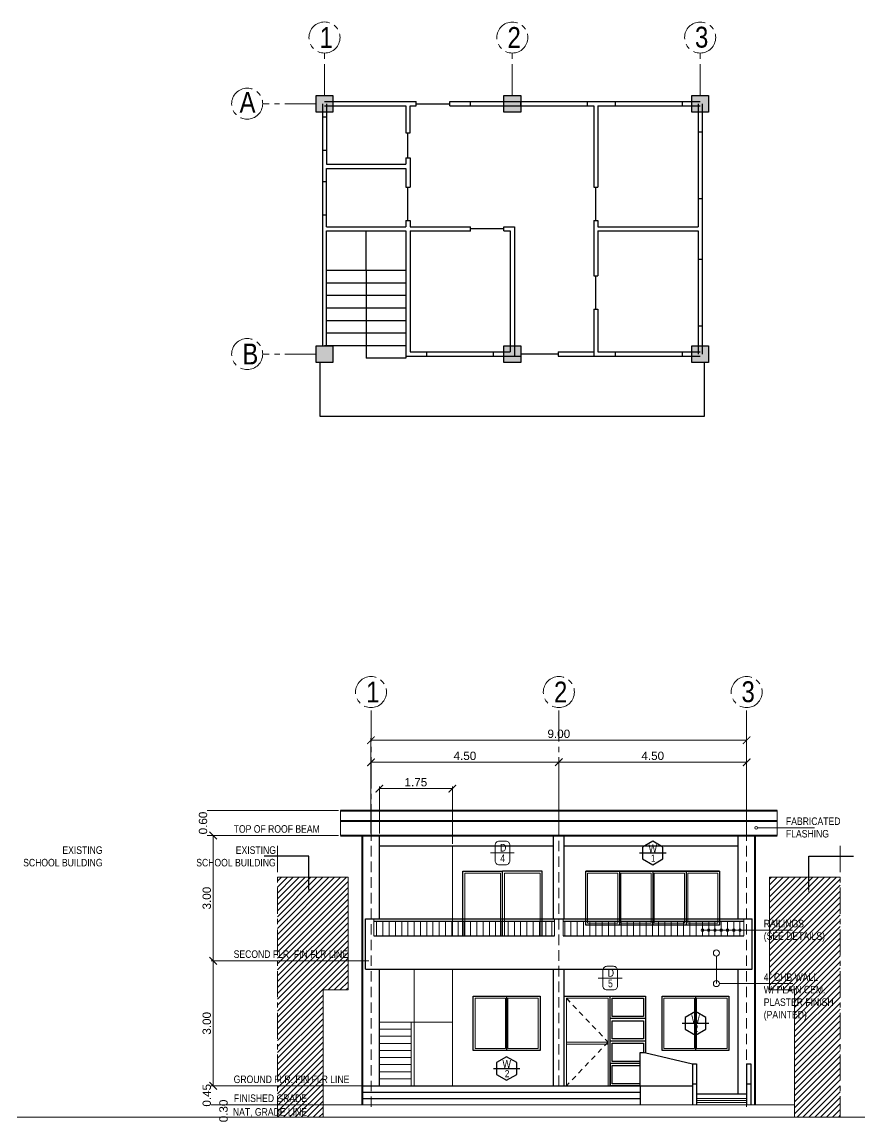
# Model space of a CAD drawing. Header units: metres. Extents: x -460 to 31334, y -1777 to 24987.
# Drawn here: x 45.47 to 65.55, y -829.57 to -803.21 of the extents above; entities that cross this region are included whole.
import ezdxf
from ezdxf import colors
from ezdxf.entities.mleader import LeaderData, LeaderLine
from ezdxf.math import Vec2, Vec3

# ---------------------------------------------------------------- set-up
doc = ezdxf.new("R2010")
doc.units = ezdxf.units.M
doc.header["$MEASUREMENT"] = 0
for name, pattern in [('CENTER', [2, 1.25, -0.25, 0.25, -0.25]), ('CENTER2', [1.125, 0.75, -0.125, 0.125, -0.125]), ('DASHED2', [0.375, 0.25, -0.125])]:
    doc.linetypes.add(name, pattern=pattern)
doc.layers.get('Defpoints').update_dxf_attribs({"color": 2})
for name, color, linetype in [('01 FURNITURE', 8, 'Continuous'), ('Anno_Door Sched', 1, 'Continuous'), ('Anno_Flr. Level', 1, 'Continuous'), ('Anno_Win&Dr Sched', 1, 'Continuous'), ('wall', 7, 'Continuous')]:
    doc.layers.add(name, color=color, linetype=linetype)
for name, color, linetype, lineweight in [('Arch_Door', 1, 'Continuous', 18), ('COLUMNS', 5, 'Continuous', 25), ('DIM', 8, 'Continuous', 5)]:
    doc.layers.add(name, color=color, linetype=linetype, lineweight=lineweight)
doc.styles.add('AN100', font='ARIALN.TTF', dxfattribs={"height": 0.25})
doc.styles.get("Standard").update_dxf_attribs({"font": 'arial.ttf'})
doc.dimstyles.new('elev', dxfattribs={"dimtxt": 0.2, "dimasz": 0.18, "dimexe": 0.05, "dimexo": 0.05, "dimgap": 0.05, "dimtad": 1, "dimzin": 0, "dimdsep": 46, "dimtxsty": 'Standard', "dimblk": 'ARCHTICK', "dimcen": 0.025, "dimclrd": 256, "dimclre": 256, "dimadec": 0, "dimazin": 0, "dimtfac": 1, "dimtix": 1, "dimtofl": 0, "dimtmove": 0, "dimatfit": 3, "dimldrblk": 'ARCHTICK', "dimfxl": 0.1, "dimtolj": 1, "dimtzin": 0, "dimlwd": -1, "dimlwe": -1, "dimarcsym": 0})

# ---------------------------------------------------------------- blocks, each defined once
blk = doc.blocks.new('_ArchTick')
at = {"color": 0, "linetype": 'ByBlock', "const_width": 0.15}
blk.add_lwpolyline([(-0.5, -0.5), (0.5, 0.5)], dxfattribs=at)
blk = doc.blocks.new('*D690')
at = {"layer": 'Defpoints', "color": 0, "transparency": 16777216}
for p in [(58.335, -820.951), (53.835, -822.708), (58.335, -822.708)]:
    blk.add_point(p, dxfattribs=at)
at = {"layer": 'DIM', "transparency": 16777216}
for p, q in [((53.835, -822.658), (53.835, -820.901)), ((58.335, -822.658), (58.335, -820.901)), ((53.835, -820.951), (58.335, -820.951))]:
    blk.add_line(p, q, dxfattribs=at)
at = {"layer": 'DIM', "transparency": 16777216, "xscale": 0.18, "yscale": 0.18, "zscale": 0.18, "rotation": 180}
blk.add_blockref('_ArchTick', (53.835, -820.951), dxfattribs=at)
at = {"layer": 'DIM', "transparency": 16777216, "xscale": 0.18, "yscale": 0.18, "zscale": 0.18}
blk.add_blockref('_ArchTick', (58.335, -820.951), dxfattribs=at)
at = {"layer": 'DIM', "color": 0, "lineweight": 9, "transparency": 16777216, "insert": (56.085, -820.799), "char_height": 0.2, "attachment_point": 5}
blk.add_mtext('\\A1;4.50', dxfattribs=at)
blk = doc.blocks.new('*D691')
at = {"layer": 'Defpoints', "color": 0, "transparency": 16777216}
for p in [(58.335, -820.951), (58.335, -822.708), (62.835, -822.708)]:
    blk.add_point(p, dxfattribs=at)
at = {"layer": 'DIM', "transparency": 16777216}
for p, q in [((58.335, -822.658), (58.335, -820.901)), ((62.835, -822.658), (62.835, -820.901)), ((62.835, -820.951), (58.335, -820.951))]:
    blk.add_line(p, q, dxfattribs=at)
at = {"layer": 'DIM', "transparency": 16777216, "xscale": 0.18, "yscale": 0.18, "zscale": 0.18, "rotation": 180}
blk.add_blockref('_ArchTick', (58.335, -820.951), dxfattribs=at)
at = {"layer": 'DIM', "transparency": 16777216, "xscale": 0.18, "yscale": 0.18, "zscale": 0.18}
blk.add_blockref('_ArchTick', (62.835, -820.951), dxfattribs=at)
at = {"layer": 'DIM', "color": 0, "lineweight": 9, "transparency": 16777216, "insert": (60.585, -820.799), "char_height": 0.2, "attachment_point": 5}
blk.add_mtext('\\A1;4.50', dxfattribs=at)
blk = doc.blocks.new('*D697')
at = {"layer": 'Defpoints', "color": 0, "lineweight": 100, "transparency": 16777216}
for p in [(53.835, -825.708), (50.053, -828.708), (53.635, -828.708)]:
    blk.add_point(p, dxfattribs=at)
at = {"layer": 'DIM', "transparency": 16777216}
for p, q in [((53.785, -825.708), (50.003, -825.708)), ((50.053, -825.708), (50.053, -828.708)), ((53.585, -828.708), (50.003, -828.708))]:
    blk.add_line(p, q, dxfattribs=at)
at = {"layer": 'DIM', "transparency": 16777216, "xscale": 0.18, "yscale": 0.18, "zscale": 0.18}
for p, rotation in [((50.053, -825.708), 90), ((50.053, -828.708), 270)]:
    blk.add_blockref('_ArchTick', p, dxfattribs=dict(at, rotation=rotation))
at = {"layer": 'DIM', "color": 0, "lineweight": 9, "transparency": 16777216, "insert": (49.901, -827.208), "char_height": 0.2, "attachment_point": 5, "rotation": 90}
blk.add_mtext('\\A1;3.00', dxfattribs=at)
blk = doc.blocks.new('*D692')
at = {"layer": 'Defpoints', "color": 0, "transparency": 16777216}
for p in [(55.785, -821.584), (54.035, -822.708), (55.785, -822.958)]:
    blk.add_point(p, dxfattribs=at)
at = {"layer": 'DIM', "transparency": 16777216}
for p, q in [((54.035, -822.658), (54.035, -821.534)), ((54.035, -821.584), (55.785, -821.584)), ((55.785, -822.908), (55.785, -821.534))]:
    blk.add_line(p, q, dxfattribs=at)
at = {"layer": 'DIM', "transparency": 16777216, "xscale": 0.18, "yscale": 0.18, "zscale": 0.18, "rotation": 180}
blk.add_blockref('_ArchTick', (54.035, -821.584), dxfattribs=at)
at = {"layer": 'DIM', "transparency": 16777216, "xscale": 0.18, "yscale": 0.18, "zscale": 0.18}
blk.add_blockref('_ArchTick', (55.785, -821.584), dxfattribs=at)
at = {"layer": 'DIM', "color": 0, "lineweight": 9, "transparency": 16777216, "insert": (54.91, -821.431), "char_height": 0.2, "attachment_point": 5}
blk.add_mtext('\\A1;1.75', dxfattribs=at)
blk = doc.blocks.new('*D698')
at = {"layer": 'Defpoints', "color": 0, "transparency": 16777216}
for p in [(53.105, -822.708), (50.053, -825.708), (53.635, -825.708)]:
    blk.add_point(p, dxfattribs=at)
at = {"layer": 'DIM', "transparency": 16777216}
for p, q in [((53.055, -822.708), (50.003, -822.708)), ((50.053, -822.708), (50.053, -825.708)), ((53.585, -825.708), (50.003, -825.708))]:
    blk.add_line(p, q, dxfattribs=at)
at = {"layer": 'DIM', "transparency": 16777216, "xscale": 0.18, "yscale": 0.18, "zscale": 0.18}
for p, rotation in [((50.053, -822.708), 90), ((50.053, -825.708), 270)]:
    blk.add_blockref('_ArchTick', p, dxfattribs=dict(at, rotation=rotation))
at = {"layer": 'DIM', "color": 0, "lineweight": 9, "transparency": 16777216, "insert": (49.901, -824.208), "char_height": 0.2, "attachment_point": 5, "rotation": 90}
blk.add_mtext('\\A1;3.00', dxfattribs=at)
blk = doc.blocks.new('*D701')
at = {"layer": 'Defpoints', "color": 0, "lineweight": 100, "transparency": 16777216}
for p in [(53.105, -822.108), (49.963, -822.708), (53.105, -822.708)]:
    blk.add_point(p, dxfattribs=at)
at = {"layer": 'DIM', "transparency": 16777216}
for p, q in [((53.055, -822.108), (49.913, -822.108)), ((53.055, -822.708), (49.913, -822.708))]:
    blk.add_line(p, q, dxfattribs=at)
at = {"layer": 'DIM', "color": 0, "lineweight": 9, "transparency": 16777216, "insert": (49.811, -822.408), "char_height": 0.2, "attachment_point": 5, "rotation": 90}
blk.add_mtext('\\A1;0.60', dxfattribs=at)
blk = doc.blocks.new('*D708')
at = {"layer": 'Defpoints', "color": 0, "transparency": 16777216}
for p in [(62.835, -820.423), (53.835, -821.88), (62.835, -821.88)]:
    blk.add_point(p, dxfattribs=at)
at = {"layer": 'DIM', "transparency": 16777216}
for p, q in [((53.835, -821.83), (53.835, -820.373)), ((62.835, -821.83), (62.835, -820.373)), ((53.835, -820.423), (62.835, -820.423))]:
    blk.add_line(p, q, dxfattribs=at)
at = {"layer": 'DIM', "transparency": 16777216, "xscale": 0.18, "yscale": 0.18, "zscale": 0.18, "rotation": 180}
blk.add_blockref('_ArchTick', (53.835, -820.423), dxfattribs=at)
at = {"layer": 'DIM', "transparency": 16777216, "xscale": 0.18, "yscale": 0.18, "zscale": 0.18}
blk.add_blockref('_ArchTick', (62.835, -820.423), dxfattribs=at)
at = {"layer": 'DIM', "color": 0, "lineweight": 9, "transparency": 16777216, "insert": (58.335, -820.271), "char_height": 0.2, "attachment_point": 5}
blk.add_mtext('\\A1;9.00', dxfattribs=at)
blk = doc.blocks.new('Door')
at = {"layer": 'Anno_Door Sched', "lineweight": 9, "ltscale": 0.5}
blk.add_line((12.788, 558.385), (12.372, 558.385), dxfattribs=at)
at = {"layer": 'Anno_Door Sched', "lineweight": 9}
blk.add_lwpolyline([(12.524, 558.591), (12.637, 558.591, -0.414214), (12.71, 558.518), (12.71, 558.251, -0.414214), (12.637, 558.178), (12.524, 558.178, -0.414214), (12.451, 558.251), (12.451, 558.518, -0.414214)], format="xyb", close=True, dxfattribs=at)
at = {"layer": 'Anno_Door Sched', "linetype": 'Continuous', "insert": (12.538, 558.542), "char_height": 0.133, "width": 0.06509, "attachment_point": 1, "style": 'AN100'}
blk.add_mtext('D', dxfattribs=at)
blk = doc.blocks.new('*D1049')
at = {"layer": 'Defpoints', "color": 0, "transparency": 16777216}
for p in [(53.705, -828.708), (50.053, -829.158), (53.635, -829.158)]:
    blk.add_point(p, dxfattribs=at)
at = {"layer": 'DIM', "transparency": 16777216}
for p, q in [((53.655, -828.708), (50.003, -828.708)), ((53.585, -829.158), (50.003, -829.158))]:
    blk.add_line(p, q, dxfattribs=at)
at = {"layer": 'DIM', "color": 0, "lineweight": 9, "transparency": 16777216, "insert": (49.901, -828.933), "char_height": 0.2, "attachment_point": 5, "rotation": 90}
blk.add_mtext('\\A1;0.45', dxfattribs=at)
blk = doc.blocks.new('*D1051')
at = {"layer": 'Defpoints', "color": 0, "transparency": 16777216}
for p in [(53.635, -829.158), (50.454, -829.458), (52.685, -829.458)]:
    blk.add_point(p, dxfattribs=at)
at = {"layer": 'DIM', "transparency": 16777216}
for p, q in [((53.585, -829.158), (50.404, -829.158)), ((52.635, -829.458), (50.404, -829.458))]:
    blk.add_line(p, q, dxfattribs=at)
at = {"layer": 'DIM', "color": 0, "lineweight": 9, "transparency": 16777216, "insert": (50.302, -829.308), "char_height": 0.2, "attachment_point": 5, "rotation": 90}
blk.add_mtext('\\A1;0.30', dxfattribs=at)

msp = doc.modelspace()

# ---------------------------------------------------------------- hatches: boundary and pattern name
at = {"lineweight": 9, "true_color": 0xa8a8a8, "transparency": 33554618}
h = msp.add_hatch(dxfattribs=at)
h.set_pattern_fill('ANSI31', color=253, scale=0.8)
h.paths.add_polyline_path([(51.59373, -823.70801), (51.59373, -829.45801), (52.68531, -829.45801), (52.68531, -826.40801), (53.28531, -826.40801), (53.28531, -823.70801)])
h = msp.add_hatch(dxfattribs=at)
h.set_pattern_fill('ANSI31', color=253, scale=0.8)
h.paths.add_polyline_path([(65.07689, -823.70801), (65.07689, -829.45801), (63.98531, -829.45801), (63.98531, -826.40801), (63.38531, -826.40801), (63.38531, -823.70801)])
at = {"layer": 'COLUMNS'}
h = msp.add_hatch(color=256, dxfattribs=at)
h.dxf.hatch_style = 1
h.paths.add_polyline_path([(52.52094, -804.96902), (52.92094, -804.96902), (52.92094, -805.36902), (52.52094, -805.36902)])
h = msp.add_hatch(color=256, dxfattribs=at)
h.dxf.hatch_style = 1
h.paths.add_polyline_path([(57.02094, -804.96902), (57.42094, -804.96902), (57.42094, -805.36902), (57.02094, -805.36902)])
h = msp.add_hatch(color=256, dxfattribs=at)
h.dxf.hatch_style = 1
h.paths.add_polyline_path([(61.52094, -804.96902), (61.92094, -804.96902), (61.92094, -805.36902), (61.52094, -805.36902)])
h = msp.add_hatch(color=256, dxfattribs=at)
h.dxf.hatch_style = 1
h.paths.add_polyline_path([(52.52094, -810.96902), (52.92094, -810.96902), (52.92094, -811.36902), (52.52094, -811.36902)])
h = msp.add_hatch(color=256, dxfattribs=at)
h.dxf.hatch_style = 1
h.paths.add_polyline_path([(57.02094, -810.96902), (57.42094, -810.96902), (57.42094, -811.36902), (57.02094, -811.36902)])
h = msp.add_hatch(color=256, dxfattribs=at)
h.dxf.hatch_style = 1
h.paths.add_polyline_path([(61.52094, -810.96902), (61.92094, -810.96902), (61.92094, -811.36902), (61.52094, -811.36902)])

# ---------------------------------------------------------------- linework, layer by layer
for p, q in [((54.92094, -805.16902), (55.72094, -805.16902)), ((54.72094, -806.46902), (54.72094, -805.86901)), ((54.72094, -807.96902), (54.72094, -807.16902)), ((59.22094, -807.96902), (59.22094, -807.16902)), ((57.02094, -808.16902), (56.22093, -808.17049)), ((59.22094, -810.09402), (59.22094, -809.29402)), ((58.32094, -811.11902), (59.17094, -811.11902)), ((58.32094, -811.16902), (57.42094, -811.16902)), ((53.63531, -822.70801), (53.10531, -822.70801)), ((62.18531, -823.55801), (58.98531, -823.55801)), ((53.70531, -825.90801), (53.70531, -824.70801)), ((62.96531, -825.90801), (62.96531, -824.70801))]:
    msp.add_line(p, q)
at = {"color": 8, "linetype": 'DASHED2', "ltscale": 0.5}
for p, q in [((58.51531, -826.60801), (59.51531, -827.65801)), ((59.51531, -827.65801), (58.51531, -828.70801))]:
    msp.add_line(p, q, dxfattribs=at)
at = {"lineweight": 9}
msp.add_line((112.22333, -829.45801), (15.84141, -829.45801), dxfattribs=at)
msp.add_lwpolyline([(61.82094, -811.36902), (61.82094, -812.66902), (52.62094, -812.66902), (52.62094, -811.36902)])
at = {"color": 253, "linetype": 'CENTER', "lineweight": 9, "ltscale": 0.5, "true_color": 0xa8a8a8}
for points in [[(51.59373, -822.95695), (51.59373, -829.45801)], [(65.07689, -822.95695), (65.07689, -829.45801)]]:
    msp.add_lwpolyline(points, dxfattribs=at)
at = {"color": 8, "lineweight": 9, "true_color": 0x808080}
for points in [[(51.59373, -829.45801), (52.68531, -829.45801), (52.68531, -826.40801), (53.28531, -826.40801), (53.28531, -823.70801), (51.59373, -823.70801)], [(62.83531, -829.00801), (61.63531, -829.00801)], [(62.83531, -829.05801), (61.63531, -829.05801)], [(62.83531, -829.10801), (61.63531, -829.10801)], [(62.83531, -829.15801), (61.63531, -829.15801)]]:
    msp.add_lwpolyline(points, dxfattribs=at)
at = {"color": 8, "lineweight": 18, "true_color": 0x808080}
msp.add_lwpolyline([(65.07689, -829.45801), (63.98531, -829.45801), (63.98531, -826.40801), (63.38531, -826.40801), (63.38531, -823.70801), (65.07689, -823.70801)], dxfattribs=at)
at = {"layer": '01 FURNITURE', "color": 18, "linetype": 'CENTER2', "lineweight": 9, "true_color": 0x000000}
for p, q in [((52.72094, -804.9688), (52.72094, -803.95512)), ((57.22094, -804.96902), (57.22094, -803.95556)), ((61.72094, -804.96924), (61.72094, -803.956)), ((53.83531, -822.70801), (53.83531, -819.64192)), ((58.33531, -822.70801), (58.33531, -819.64192)), ((62.83531, -822.70801), (62.83531, -819.64192))]:
    msp.add_line(p, q, dxfattribs=at)
at = {"layer": '01 FURNITURE', "color": 4, "lineweight": 40}
for p, q in [((53.10531, -822.10801), (63.56531, -822.10801)), ((53.10531, -822.35801), (63.56531, -822.35801)), ((53.10531, -822.70801), (63.56531, -822.70801))]:
    msp.add_line(p, q, dxfattribs=at)
at = {"layer": '01 FURNITURE', "color": 4, "lineweight": 9}
for p, q in [((53.10531, -822.70801), (53.10531, -822.10801)), ((63.56531, -822.70801), (63.56531, -822.10801))]:
    msp.add_line(p, q, dxfattribs=at)
at = {"layer": '01 FURNITURE', "color": 250, "linetype": 'DASHED2', "lineweight": 9}
for p, q in [((53.83531, -829.20801), (53.83531, -822.70801)), ((58.33531, -828.70801), (58.33531, -822.70801)), ((62.83531, -829.20801), (62.83531, -822.70801))]:
    msp.add_line(p, q, dxfattribs=at)
at = {"layer": '01 FURNITURE', "color": 1, "lineweight": 30}
for p, q in [((54.03531, -824.70801), (54.03531, -822.70801)), ((58.20531, -824.70801), (58.20531, -822.70801)), ((58.46531, -824.70801), (58.46531, -822.70801)), ((62.63531, -824.70801), (62.63531, -822.70801)), ((54.03531, -822.95801), (58.20531, -822.95801)), ((58.46531, -822.95801), (62.63531, -822.95801)), ((56.03421, -823.55801), (56.98421, -823.55801)), ((56.03421, -825.10801), (56.03421, -823.55801)), ((57.93421, -823.55801), (56.98421, -823.55801)), ((56.98421, -825.10801), (56.98421, -823.55801)), ((57.93421, -825.10801), (57.93421, -823.55801)), ((53.90531, -825.10801), (58.23531, -825.10801)), ((58.43531, -825.10801), (62.76531, -825.10801)), ((53.70531, -825.90801), (62.96531, -825.90801)), ((54.03531, -828.70801), (54.03531, -825.90801)), ((58.20531, -828.70801), (58.20531, -825.90801)), ((58.46531, -828.70801), (58.46531, -825.90801)), ((62.63531, -828.90801), (62.63531, -825.90801)), ((58.46531, -826.55801), (59.56531, -826.55801)), ((58.46531, -828.70801), (58.46531, -826.55801)), ((59.56531, -828.70801), (59.56531, -826.55801)), ((60.41531, -827.63301), (59.56531, -827.63301)), ((53.63531, -828.70801), (60.28531, -828.70801)), ((53.63531, -828.85801), (60.28531, -828.85801)), ((53.63531, -829.00801), (60.28531, -829.00801))]:
    msp.add_line(p, q, dxfattribs=at)
at = {"layer": '01 FURNITURE', "color": 18, "lineweight": 9, "true_color": 0x000000}
for p, q in [((63.09502, -822.52335), (64.46207, -822.52335)), ((61.77531, -824.97629), (63.93545, -824.97629))]:
    msp.add_line(p, q, dxfattribs=at)
at = {"layer": '01 FURNITURE', "color": 250, "lineweight": 9}
for p, q in [((55.78531, -825.10801), (55.78531, -822.95801)), ((53.90531, -825.10801), (53.90531, -824.70801)), ((58.23531, -825.10801), (58.23531, -824.70801)), ((58.43531, -825.10801), (58.43531, -824.70801)), ((62.76531, -825.10801), (62.76531, -824.70801)), ((54.87281, -828.70801), (54.87281, -825.90801)), ((55.78531, -828.70801), (55.78531, -825.90801)), ((54.03531, -827.17801), (55.78531, -827.17801)), ((54.79781, -828.70801), (54.79781, -827.17801)), ((54.03531, -827.34801), (54.79781, -827.34801)), ((54.03531, -827.51801), (54.79781, -827.51801)), ((54.03531, -827.68801), (54.79781, -827.68801)), ((54.03531, -827.85801), (54.79781, -827.85801)), ((54.03531, -828.02801), (54.79781, -828.02801)), ((54.03531, -828.19801), (54.79781, -828.19801)), ((54.03531, -828.36801), (54.79781, -828.36801)), ((54.03531, -828.53801), (54.79781, -828.53801))]:
    msp.add_line(p, q, dxfattribs=at)
at = {"layer": '01 FURNITURE', "color": 3, "lineweight": 20}
for p, q in [((56.08421, -823.60801), (56.93421, -823.60801)), ((56.08421, -825.10801), (56.08421, -823.60801)), ((56.93421, -825.10801), (56.93421, -823.60801)), ((56.98421, -825.10801), (56.98421, -823.60801)), ((56.98421, -825.10801), (56.98421, -823.60801)), ((56.98421, -825.10801), (56.98421, -823.60801)), ((57.88421, -823.60801), (57.03421, -823.60801)), ((57.03421, -825.10801), (57.03421, -823.60801)), ((57.88421, -825.10801), (57.88421, -823.60801)), ((58.51531, -826.60801), (59.51531, -826.60801)), ((58.51531, -828.70801), (58.51531, -826.60801)), ((59.51531, -828.70801), (59.51531, -826.60801))]:
    msp.add_line(p, q, dxfattribs=at)
at = {"layer": '01 FURNITURE', "color": 4, "lineweight": 30}
for p, q in [((59.78531, -823.55801), (59.78531, -824.85801)), ((60.58531, -823.55801), (60.58531, -824.85801)), ((61.38531, -823.55801), (61.38531, -824.85801))]:
    msp.add_line(p, q, dxfattribs=at)
at = {"layer": '01 FURNITURE', "color": 3, "lineweight": 30}
for p, q in [((53.70531, -824.70801), (62.96531, -824.70801)), ((53.90531, -824.75801), (58.23531, -824.75801)), ((58.43531, -824.75801), (62.76531, -824.75801)), ((57.08531, -826.55801), (57.08531, -827.85801)), ((61.61031, -826.55801), (61.61031, -827.85801))]:
    msp.add_line(p, q, dxfattribs=at)
at = {"layer": '01 FURNITURE', "color": 4, "lineweight": 20}
for p, q in [((53.97031, -825.10801), (53.97031, -824.75801)), ((54.12031, -825.10801), (54.12031, -824.75801)), ((54.27031, -825.10801), (54.27031, -824.75801)), ((54.42031, -825.10801), (54.42031, -824.75801)), ((54.57031, -825.10801), (54.57031, -824.75801)), ((54.72031, -825.10801), (54.72031, -824.75801)), ((54.87031, -825.10801), (54.87031, -824.75801)), ((55.02031, -825.10801), (55.02031, -824.75801)), ((55.17031, -825.10801), (55.17031, -824.75801)), ((55.32031, -825.10801), (55.32031, -824.75801)), ((55.47031, -825.10801), (55.47031, -824.75801)), ((55.62031, -825.10801), (55.62031, -824.75801)), ((55.77031, -825.10801), (55.77031, -824.75801)), ((55.92031, -825.10801), (55.92031, -824.75801)), ((56.07031, -825.10801), (56.07031, -824.75801)), ((56.22031, -825.10801), (56.22031, -824.75801)), ((56.37031, -825.10801), (56.37031, -824.75801)), ((56.52031, -825.10801), (56.52031, -824.75801)), ((56.67031, -825.10801), (56.67031, -824.75801)), ((56.82031, -825.10801), (56.82031, -824.75801)), ((56.97031, -825.10801), (56.97031, -824.75801)), ((57.12031, -825.10801), (57.12031, -824.75801)), ((57.27031, -825.10801), (57.27031, -824.75801)), ((57.42031, -825.10801), (57.42031, -824.75801)), ((57.57031, -825.10801), (57.57031, -824.75801)), ((57.72031, -825.10801), (57.72031, -824.75801)), ((57.87031, -825.10801), (57.87031, -824.75801)), ((58.02031, -825.10801), (58.02031, -824.75801)), ((58.17031, -825.10801), (58.17031, -824.75801)), ((58.47531, -825.10801), (58.47531, -824.75801)), ((58.62531, -825.10801), (58.62531, -824.75801)), ((58.77531, -825.10801), (58.77531, -824.75801)), ((58.92531, -825.10801), (58.92531, -824.75801)), ((59.07531, -825.10801), (59.07531, -824.75801)), ((59.22531, -825.10801), (59.22531, -824.75801)), ((59.37531, -825.10801), (59.37531, -824.75801)), ((59.52531, -825.10801), (59.52531, -824.75801)), ((59.67531, -825.10801), (59.67531, -824.75801)), ((59.82531, -825.10801), (59.82531, -824.75801)), ((59.97531, -825.10801), (59.97531, -824.75801)), ((60.12531, -825.10801), (60.12531, -824.75801)), ((60.27531, -825.10801), (60.27531, -824.75801)), ((60.42531, -825.10801), (60.42531, -824.75801)), ((60.57531, -825.10801), (60.57531, -824.75801)), ((60.72531, -825.10801), (60.72531, -824.75801)), ((60.87531, -825.10801), (60.87531, -824.75801)), ((61.02531, -825.10801), (61.02531, -824.75801)), ((61.17531, -825.10801), (61.17531, -824.75801)), ((61.32531, -825.10801), (61.32531, -824.75801)), ((61.47531, -825.10801), (61.47531, -824.75801)), ((61.62531, -825.10801), (61.62531, -824.75801)), ((61.77531, -825.10801), (61.77531, -824.75801)), ((61.92531, -825.10801), (61.92531, -824.75801)), ((62.07531, -825.10801), (62.07531, -824.75801)), ((62.22531, -825.10801), (62.22531, -824.75801)), ((62.37531, -825.10801), (62.37531, -824.75801)), ((62.52531, -825.10801), (62.52531, -824.75801)), ((62.67531, -825.10801), (62.67531, -824.75801))]:
    msp.add_line(p, q, dxfattribs=at)
at = {"layer": '01 FURNITURE', "color": 1, "lineweight": 9}
for p, q in [((63.98531, -829.15801), (52.68531, -829.15801)), ((53.48928, -829.15801), (63.18134, -829.15801))]:
    msp.add_line(p, q, dxfattribs=at)
at = {"layer": '01 FURNITURE', "color": 18, "linetype": 'CENTER2', "lineweight": 9, "true_color": 0x000000}
for points in [[(52.52094, -805.16902), (51.24012, -805.16902)], [(52.52233, -811.16902), (51.24012, -811.16902)]]:
    msp.add_lwpolyline(points, dxfattribs=at)
at = {"layer": '01 FURNITURE', "color": 4, "lineweight": 40}
for points in [[(53.63531, -829.15801), (53.63531, -822.70801)], [(63.03531, -829.15801), (63.03531, -822.70801)]]:
    msp.add_lwpolyline(points, dxfattribs=at)
at = {"layer": '01 FURNITURE', "color": 3, "lineweight": 30}
for points in [[(58.98531, -823.55801), (62.18531, -823.55801), (62.18531, -824.85801), (58.98531, -824.85801)], [(56.28531, -826.55801), (57.88531, -826.55801), (57.88531, -827.85801), (56.28531, -827.85801)], [(59.61531, -826.60801), (60.36531, -826.60801), (60.36531, -827.04551), (59.61531, -827.04551)], [(60.81031, -826.55801), (62.41031, -826.55801), (62.41031, -827.85801), (60.81031, -827.85801)], [(59.61531, -827.14551), (60.36531, -827.14551), (60.36531, -827.58301), (59.61531, -827.58301)]]:
    msp.add_lwpolyline(points, close=True, dxfattribs=at)
at = {"layer": '01 FURNITURE', "color": 1, "lineweight": 20}
for points in [[(59.02281, -823.60801), (59.02281, -824.80801), (59.74781, -824.80801), (59.74781, -823.60801)], [(59.82281, -823.60801), (59.82281, -824.80801), (60.54781, -824.80801), (60.54781, -823.60801)], [(61.34781, -823.60801), (61.34781, -824.80801), (60.62281, -824.80801), (60.62281, -823.60801)], [(62.14781, -823.60801), (62.14781, -824.80801), (61.42281, -824.80801), (61.42281, -823.60801)], [(57.06031, -827.80801), (56.32781, -827.80801), (56.32781, -826.60801), (57.06031, -826.60801)], [(57.11031, -827.80801), (57.84281, -827.80801), (57.84281, -826.60801), (57.11031, -826.60801)], [(61.58531, -827.80801), (60.85281, -827.80801), (60.85281, -826.60801), (61.58531, -826.60801)], [(61.63531, -827.80801), (62.36781, -827.80801), (62.36781, -826.60801), (61.63531, -826.60801)]]:
    msp.add_lwpolyline(points, close=True, dxfattribs=at)
at = {"layer": '01 FURNITURE', "color": 18, "lineweight": 9, "true_color": 0x000000}
for points in [[(62.11015, -825.595), (62.11015, -826.25637)], [(62.18272, -826.25637), (63.94284, -826.25637)]]:
    msp.add_lwpolyline(points, dxfattribs=at)
at = {"layer": '01 FURNITURE', "color": 1, "lineweight": 30}
for points in [[(60.28531, -828.70801), (59.56531, -828.70801), (59.56531, -826.55801), (60.41531, -826.55801), (60.41531, -827.91519)], [(60.28531, -828.70801), (60.28531, -827.90801), (60.38531, -827.90801), (61.53531, -828.18301)], [(60.28531, -828.17051), (59.56531, -828.17051), (59.56531, -828.70801)], [(61.53531, -828.18301), (61.53531, -829.15801)], [(61.53531, -828.18301), (61.63531, -828.18301)], [(61.63531, -828.18301), (61.63531, -829.15801)], [(62.83531, -828.18301), (62.83531, -829.15801)], [(62.83531, -828.18301), (62.93531, -828.18301)], [(62.93531, -828.18301), (62.93531, -829.15801)], [(60.28531, -828.70801), (60.28531, -829.15801)], [(60.28531, -828.70801), (61.53531, -828.70801)], [(61.53531, -828.65801), (61.63531, -828.65801)], [(62.83531, -828.65801), (62.93531, -828.65801)], [(62.83531, -828.90801), (61.63531, -828.90801)]]:
    msp.add_lwpolyline(points, dxfattribs=at)
msp.add_lwpolyline([(59.56531, -826.55801), (60.41531, -826.55801), (60.41531, -827.09551), (59.56531, -827.09551)], close=True, dxfattribs=at)
at = {"layer": '01 FURNITURE', "color": 3, "lineweight": 20}
for points in [[(58.51531, -827.65801), (59.51531, -827.65801)], [(58.51531, -827.70801), (59.51531, -827.70801)]]:
    msp.add_lwpolyline(points, dxfattribs=at)
at = {"layer": '01 FURNITURE', "color": 3, "lineweight": 30}
for points in [[(60.28531, -828.12051), (59.61531, -828.12051), (59.61531, -827.68301), (60.36531, -827.68301), (60.36531, -827.90801)], [(60.28531, -828.65801), (59.61531, -828.65801), (59.61531, -828.22051), (60.28531, -828.22051)]]:
    msp.add_lwpolyline(points, dxfattribs=at)
at = {"layer": '01 FURNITURE', "color": 1, "lineweight": 9}
for points in [[(52.68531, -829.15801), (52.68531, -829.45801)], [(63.98531, -829.15801), (63.98531, -829.45801)]]:
    msp.add_lwpolyline(points, dxfattribs=at)
at = {"layer": '01 FURNITURE', "color": 18, "linetype": 'CENTER2', "lineweight": 9, "true_color": 0x000000}
for centre in [(52.72094, -803.5832), (57.22093, -803.58364), (61.72093, -803.58364), (50.8682, -805.16902), (50.8682, -811.16902), (53.83531, -819.27), (58.33531, -819.27), (62.83531, -819.27)]:
    msp.add_circle(centre, 0.37192, dxfattribs=at)
at = {"layer": '01 FURNITURE', "color": 18, "lineweight": 9, "true_color": 0x000000}
for centre, radius in [((63.06447, -822.52335), 0.03055), ((61.77531, -824.97629), 0.03055), ((61.92531, -824.97629), 0.03055), ((62.07531, -824.97629), 0.03055), ((62.22531, -824.97629), 0.03055), ((62.37531, -824.97629), 0.03055), ((62.52531, -824.97629), 0.03055), ((62.67531, -824.97629), 0.03055), ((62.11015, -825.52243), 0.07257), ((62.11015, -826.25637), 0.07257)]:
    msp.add_circle(centre, radius, dxfattribs=at)
at = {"layer": 'Anno_Win&Dr Sched', "color": 1}
for p, q in [((60.26625, -823.12547), (60.90437, -823.12547)), ((61.29125, -827.20801), (61.92937, -827.20801)), ((56.76625, -828.29056), (57.40437, -828.29056))]:
    msp.add_line(p, q, dxfattribs=at)
for points in [[(60.58531, -822.84292), (60.34062, -822.98419), (60.34062, -823.26674), (60.58531, -823.40801), (60.83, -823.26674), (60.83, -822.98419)], [(61.61031, -826.92547), (61.36562, -827.06674), (61.36562, -827.34929), (61.61031, -827.49056), (61.855, -827.34929), (61.855, -827.06674)], [(57.08531, -828.00801), (56.84062, -828.14929), (56.84062, -828.43184), (57.08531, -828.57311), (57.33, -828.43184), (57.33, -828.14929)]]:
    msp.add_lwpolyline(points, close=True, dxfattribs=at)
at = {"layer": 'COLUMNS'}
for points in [[(52.52094, -804.96902), (52.92094, -804.96902), (52.92094, -805.36902), (52.52094, -805.36902)], [(57.02094, -804.96902), (57.42094, -804.96902), (57.42094, -805.36902), (57.02094, -805.36902)], [(61.52094, -804.96902), (61.92094, -804.96902), (61.92094, -805.36902), (61.52094, -805.36902)], [(52.52094, -810.96902), (52.92094, -810.96902), (52.92094, -811.36902), (52.52094, -811.36902)], [(57.02094, -810.96902), (57.42094, -810.96902), (57.42094, -811.36902), (57.02094, -811.36902)], [(61.52094, -810.96902), (61.92094, -810.96902), (61.92094, -811.36902), (61.52094, -811.36902)]]:
    msp.add_lwpolyline(points, close=True, dxfattribs=at)
at = {"layer": 'wall'}
for points in [[(52.67094, -805.16902), (52.67094, -810.96902)], [(52.72094, -805.11902), (54.92094, -805.11902)], [(52.72094, -805.21902), (54.67094, -805.21902), (54.67094, -805.86901)], [(52.77094, -805.16902), (52.77094, -806.61902), (54.67094, -806.61902)], [(54.7702, -805.21902), (54.92094, -805.21902)], [(54.7702, -805.86901), (54.7702, -805.21902)], [(54.92094, -805.21902), (54.92094, -805.11902)], [(55.72094, -805.21902), (55.72094, -805.11902)], [(55.72094, -805.11902), (61.72094, -805.11902)], [(55.72094, -805.21902), (59.17094, -805.21902)], [(56.22094, -805.21902), (56.22094, -805.11902)], [(57.02094, -805.21902), (57.02094, -805.11902)], [(57.42094, -805.21902), (57.42094, -805.11902)], [(59.02094, -805.21902), (59.02094, -805.11902)], [(59.17094, -805.21902), (59.17094, -807.16902)], [(59.27094, -805.21902), (61.72094, -805.21902)], [(59.27094, -805.21902), (59.27094, -807.16902)], [(59.69594, -805.21902), (59.69594, -805.11902)], [(61.29594, -805.21902), (61.29594, -805.11902)], [(61.67094, -805.16902), (61.67094, -808.11902)], [(61.77094, -805.16902), (61.77094, -811.16902)], [(52.77094, -805.49402), (52.67094, -805.49402)], [(54.6702, -805.86901), (54.7702, -805.86901)], [(61.67094, -805.84402), (61.77094, -805.84402)], [(52.77094, -806.29402), (52.67094, -806.29402)], [(54.67094, -806.46902), (54.77094, -806.46902)], [(54.67094, -806.46902), (54.67094, -806.61902)], [(54.77094, -806.46902), (54.77094, -807.16902)], [(52.77094, -808.11902), (52.77094, -806.71902), (54.67094, -806.71902)], [(54.67094, -806.71902), (54.67094, -807.16902)], [(52.77094, -807.04402), (52.67094, -807.04402)], [(54.67094, -807.16902), (54.77094, -807.16902)], [(59.17094, -807.16902), (59.27094, -807.16902)], [(61.67094, -807.44402), (61.77094, -807.44402)], [(52.77094, -807.84402), (52.67094, -807.84402)], [(54.67094, -807.96902), (54.67094, -808.11902)], [(54.67094, -807.96902), (54.77094, -807.96902)], [(54.77094, -807.96902), (54.77094, -808.11902), (56.22093, -808.11902)], [(59.17094, -807.96902), (59.17094, -809.29402)], [(59.17094, -807.96902), (59.27094, -807.96902)], [(59.27094, -807.96902), (59.27094, -808.11902)], [(52.77094, -808.11902), (54.67094, -808.11902)], [(52.77094, -808.21902), (54.67094, -808.21902)], [(52.77094, -810.96902), (52.77094, -808.21902)], [(53.72094, -809.16902), (53.72094, -808.21902)], [(54.67094, -808.21902), (54.67094, -811.21902), (57.42094, -811.21902)], [(54.77094, -808.21902), (56.22093, -808.21902)], [(54.77094, -808.21902), (54.77094, -811.11902), (57.17094, -811.11902)], [(56.22093, -808.22197), (56.22093, -808.11902)], [(57.02094, -808.11902), (57.27094, -808.11902), (57.27094, -811.21902)], [(57.02094, -808.21902), (57.02094, -808.11902)], [(57.02094, -808.21902), (57.17094, -808.21902), (57.17094, -811.11902)], [(59.27094, -808.11902), (61.67094, -808.11902)], [(59.27094, -808.21902), (61.67094, -808.21902)], [(59.27094, -808.21902), (59.27094, -809.29402)], [(61.67094, -808.21902), (61.67094, -811.16902)], [(61.67094, -808.89402), (61.77094, -808.89402)], [(53.72094, -809.16902), (52.77094, -809.16902)], [(53.72094, -809.16902), (53.72094, -811.26902)], [(54.67094, -809.16902), (53.72094, -809.16902)], [(59.17094, -809.29402), (59.27094, -809.29402)], [(53.72094, -809.46902), (52.77094, -809.46902)], [(54.67094, -809.46902), (53.72094, -809.46902)], [(53.72094, -809.76902), (52.77094, -809.76902)], [(54.67094, -809.76902), (53.72094, -809.76902)], [(53.72094, -810.06902), (52.77094, -810.06902)], [(54.67094, -810.06902), (53.72094, -810.06902)], [(59.17094, -810.09402), (59.17094, -811.21902)], [(59.17094, -810.09402), (59.27094, -810.09402)], [(59.2726, -810.09402), (59.27094, -811.11902)], [(53.72094, -810.36902), (52.77094, -810.36902)], [(54.67094, -810.36902), (53.72094, -810.36902)], [(61.67094, -810.49402), (61.77094, -810.49402)], [(53.72094, -810.66902), (52.77094, -810.66902)], [(54.67094, -810.66902), (53.72094, -810.66902)], [(53.72094, -810.96902), (52.72094, -810.96902)], [(54.67094, -810.96902), (53.72094, -810.96902)], [(55.17094, -811.21902), (55.17094, -811.11902)], [(56.77094, -811.21902), (56.77094, -811.11902)], [(58.32094, -811.11902), (58.32094, -811.21902)], [(59.27094, -811.11902), (61.72094, -811.11902)], [(59.69594, -811.21902), (59.69594, -811.11902)], [(61.29594, -811.21902), (61.29594, -811.11902)], [(54.67094, -811.26902), (53.72094, -811.26902)], [(54.67094, -811.21902), (54.67094, -811.26902)], [(58.32094, -811.21902), (61.72094, -811.21902)]]:
    msp.add_lwpolyline(points, dxfattribs=at)

# ---------------------------------------------------------------- block references
at = {"layer": 'Arch_Door', "linetype": 'Continuous', "xscale": 1.370741998886559, "yscale": 1.370741998886559, "zscale": 1.370741998886559}
for p in [(39.73991, -1588.52623), (42.32101, -1591.52623)]:
    msp.add_blockref('Door', p, dxfattribs=at)

# ---------------------------------------------------------------- texts
at = {"layer": 'Anno_Flr. Level', "color": 1, "lineweight": 9, "char_height": 0.18}
for s, insert, width, attachment_point in [('\\A1;{\\fArial Narrow|b0|i0|c0|p34;TOP OF ROOF BEAM}', (50.54511, -822.46003), 3.0536596, 1), ('\\A1;{\\fArial Narrow|b0|i0|c0|p34;FABRICATED \\PFLASHING }', (63.77623, -822.27455), 3.0536596, 1), ('\\A1;{\\fArial Narrow|b0|i0|c0|p34;EXISTING \\PSCHOOL BUILDING}', (47.40369, -822.96742), 3.0536596, 3), ('\\A1;\\pi2.12002;{\\fArial Narrow|b0|i0|c0|p34;EXISTING \\P\\pi1.17361;SCHOOL BUILDING}', (48.47556, -822.96742), 3.0536596, 1), ('\\A1;{\\fArial Narrow|b0|i0|c0|p34;RAILINGS \\P(SEE DETAILS) }', (63.24469, -824.72749), 3.0536596, 1), ('\\A1;{\\fArial Narrow|b0|i0|c0|p34;SECOND FLR. FIN FLR LINE}', (50.54511, -825.46003), 3.0536596, 1), ('\\A1;{\\fArial Narrow|b0|i0|c0|p34;4" CHB WALL \\PW/ PLAIN CEM. PLASTER FINISH (PAINTED) }', (63.24469, -826.01113), 2.0516889, 1), ('\\A1;{\\fArial Narrow|b0|i0|c0|p34;GROUND FLR. FIN FLR LINE}', (50.54511, -828.46003), 3.0536596, 1), ('\\A1;{\\fArial Narrow|b0|i0|c0|p34;FINISHED GRADE }', (50.55081, -828.9134), 3.0536596, 1), ('\\A1;{\\fArial Narrow|b0|i0|c0|p34;NAT, GRADE LINE}', (50.52675, -829.24155), 3.0536596, 1)]:
    msp.add_mtext(s, dxfattribs=dict(at, insert=insert, width=width, attachment_point=attachment_point))
at = {"layer": 'Anno_Win&Dr Sched', "char_height": 0.1918577, "width": 0.2241403, "attachment_point": 1}
for insert in [(60.4837, -822.91882), (61.5087, -827.00136), (56.9837, -828.08391)]:
    msp.add_mtext('{\\fArial Narrow|b0|i0|c0|p34;W}', dxfattribs=dict(at, insert=insert))
at = {"layer": 'Arch_Door', "color": 5, "linetype": 'Continuous', "attachment_point": 1, "style": 'AN100'}
for s, insert, char_height, width in [('{\\C3;1}', (52.60529, -803.33227), 0.5, 0.1151731), ('{\\C3;2}', (57.10529, -803.33271), 0.5, 0.1151731), ('{\\C3;3}', (61.59763, -803.32507), 0.5, 0.1151731), ('{\\C3;A}', (50.68597, -804.88596), 0.5, 0.1151731), ('{\\C3;B}', (50.75255, -810.91809), 0.5, 0.1151731), ('{\\C3;1}', (53.71966, -819.01908), 0.5, 0.1151731), ('{\\C3;2}', (58.21966, -819.01908), 0.5, 0.1151731), ('{\\C3;3}', (62.71201, -819.01143), 0.5, 0.1151731), ('4', (56.93179, -823.16146), 0.18277, 0.0892177), ('1', (60.54187, -823.16302), 0.17054, 0.0832498), ('5', (59.5129, -826.16146), 0.18277, 0.0892177), ('2', (61.56687, -827.24556), 0.17054, 0.0832498), ('2', (57.04187, -828.32811), 0.17054, 0.0832498)]:
    msp.add_mtext(s, dxfattribs=dict(at, insert=insert, char_height=char_height, width=width))

# ---------------------------------------------------------------- dimensions: what is measured, and where the dimension line sits
at = {"layer": 'DIM', "color": 0, "lineweight": 9}
for base, p1, p2, angle, picture, middle in [((62.83531, -820.42318), (53.83531, -821.87973), (62.83531, -821.87973), 180, '*D708', (58.33531, -820.27106)), ((49.96304, -822.70801), (53.10531, -822.10801), (53.10531, -822.70801), 90, '*D701', (49.81092, -822.40801)), ((50.05304, -825.70801), (53.10531, -822.70801), (53.63531, -825.70801), 90, '*D698', (49.90086, -824.20801)), ((50.05304, -828.70801), (53.83531, -825.70801), (53.63531, -828.70801), 90, '*D697', (49.90086, -827.20801)), ((50.05304, -829.15801), (53.70531, -828.70801), (53.63531, -829.15801), 90, '*D1049', (49.90092, -828.93301)), ((50.45416, -829.45801), (53.63531, -829.15801), (52.68531, -829.45801), 90, '*D1051', (50.30198, -829.30801))]:
    dim = msp.add_linear_dim(base=base, p1=p1, p2=p2, angle=angle, dimstyle='elev', dxfattribs=at)
    dim.commit()
    dim.dimension.update_dxf_attribs({"geometry": picture, "text_midpoint": middle})
for base, p1, p2, picture, middle in [((58.33531, -820.95145), (53.83531, -822.70801), (58.33531, -822.70801), '*D690', (56.08531, -820.79934)), ((58.33531, -820.95145), (62.83531, -822.70801), (58.33531, -822.70801), '*D691', (60.58531, -820.79934)), ((55.78531, -821.58355), (54.03531, -822.70801), (55.78531, -822.95801), '*D692', (54.91031, -821.43143))]:
    dim = msp.add_linear_dim(base=base, p1=p1, p2=p2, dimstyle='elev', dxfattribs=at)
    dim.commit()
    dim.dimension.update_dxf_attribs({"geometry": picture, "text_midpoint": middle})

# ---------------------------------------------------------------- leaders
at = {"layer": '01 FURNITURE', "color": 18, "lineweight": 9, "true_color": 0x000000}
ml = msp.add_multileader_mtext('Standard', dxfattribs=at)
ml.set_content('', color=(0, 0, 0))
ml.set_leader_properties(color=256, linetype='ByLayer', lineweight=-1)
ml.build(insert=Vec2(0, 0))
ml.multileader.update_dxf_attribs({"dogleg_length": 0.36, "arrow_head_size": 0.1})
ctx = ml.context
ctx.base_point, ctx.char_height, ctx.arrow_head_size, ctx.landing_gap_size, ctx.plane_origin = Vec3(51.09618, -823.19893), 0.1, 0.1, 0.09, Vec3(52.34837, -824.09301)
ctx.text_align_type = 2
notes = []
notes.append((ctx, [(0, (1, 1, 0), (52.34837, -823.19893), (-1, 0), 1.07219, [(0, [(52.34837, -824.09301)], 0, [])])]))
ctx.mtext.insert, ctx.mtext.alignment, ctx.mtext.flow_direction = Vec3(51.18618, -823.14893), 3, 5
ml = msp.add_multileader_mtext('Standard', dxfattribs=at)
ml.set_content('', color=(0, 0, 0))
ml.set_leader_properties(color=256, linetype='ByLayer', lineweight=-1)
ml.build(insert=Vec2(0, 0))
ml.multileader.update_dxf_attribs({"dogleg_length": 0.36, "arrow_head_size": 0.1})
ctx = ml.context
ctx.base_point, ctx.char_height, ctx.arrow_head_size, ctx.landing_gap_size, ctx.plane_origin = Vec3(65.39444, -823.19893), 0.1, 0.1, 0.09, Vec3(64.32225, -824.09301)
notes.append((ctx, [(0, (1, 1, 0), (64.32225, -823.19893), (1, 0), 1.07219, [(0, [(64.32225, -824.09301)], 0, [])])]))
ctx.mtext.insert, ctx.mtext.flow_direction = Vec3(65.48444, -823.14893), 5
for ctx, leaders in notes:
    for number, flags, end, landing, length, lines in leaders:
        leader = LeaderData()
        leader.index, (leader.has_last_leader_line, leader.has_dogleg_vector, leader.attachment_direction) = number, flags
        leader.last_leader_point, leader.dogleg_vector, leader.dogleg_length = Vec3(end), Vec3(landing), length
        for number, points, colour, breaks in lines:
            line = LeaderLine()
            line.index, line.vertices, line.color, line.breaks = number, Vec3.list(points), colors.encode_raw_color(colour), breaks
            leader.lines.append(line)
        ctx.leaders.append(leader)

doc.saveas('drawing.dxf')
